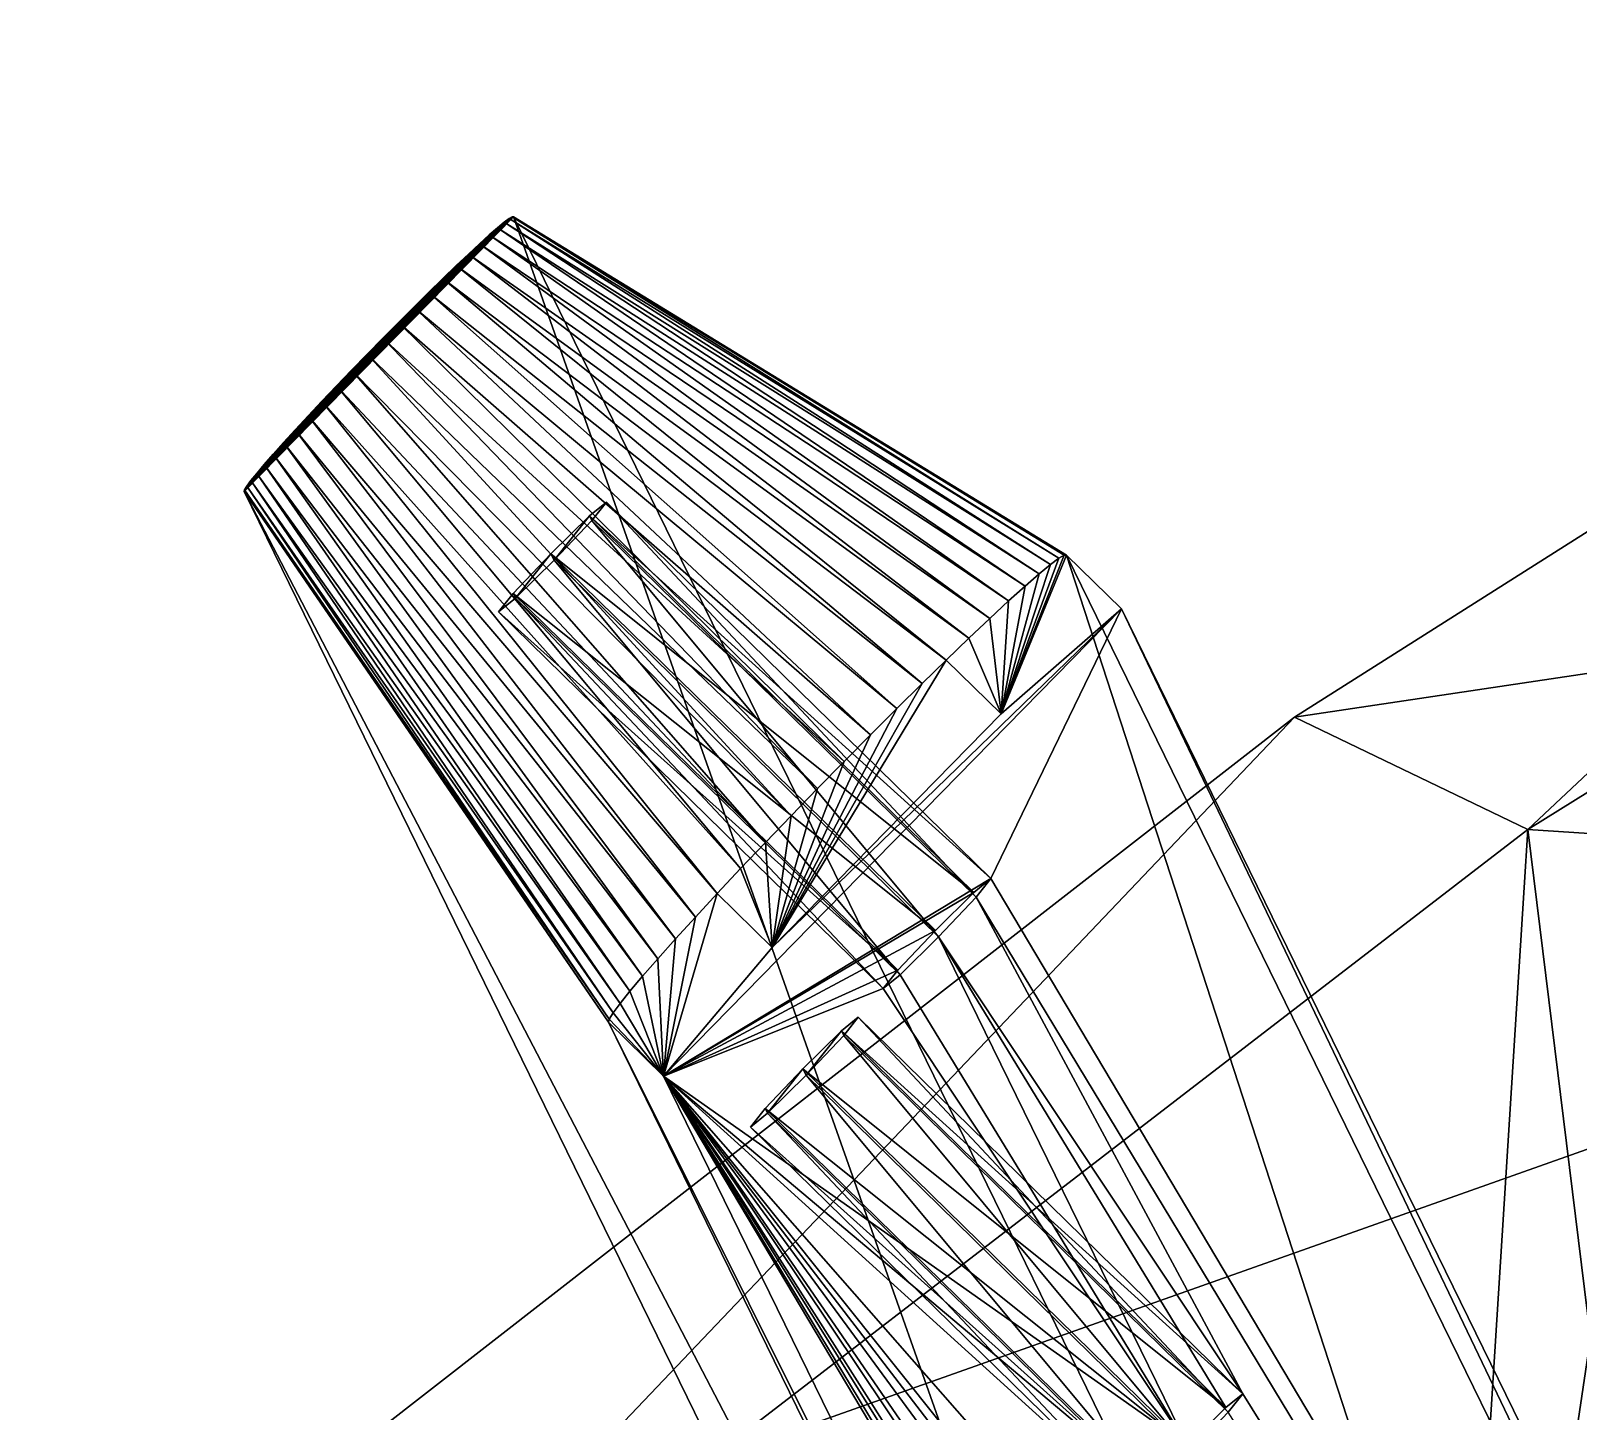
# Model space of a CAD drawing. Header units: millimetres. Extents: x -228 to 228, y -204 to 237.
# Drawn here: x -83.93 to -63.82, y 202.05 to 219.98 of the extents above; entities that cross this region are included whole.
import ezdxf

# ---------------------------------------------------------------- set-up
doc = ezdxf.new("R2010")
doc.units = ezdxf.units.MM
doc.header["$LTSCALE"] = 127.314815
for name, color, linetype in [('6749', 7, 'CONTINUOUS'), ('6750', 7, 'CONTINUOUS'), ('6753', 7, 'CONTINUOUS'), ('7231', 7, 'CONTINUOUS'), ('7232', 7, 'CONTINUOUS'), ('7233', 7, 'CONTINUOUS'), ('7234', 7, 'CONTINUOUS'), ('7247', 7, 'CONTINUOUS'), ('7248', 7, 'CONTINUOUS'), ('7249', 7, 'CONTINUOUS'), ('7250', 7, 'CONTINUOUS'), ('7251', 7, 'CONTINUOUS'), ('7252', 7, 'CONTINUOUS'), ('7254', 7, 'CONTINUOUS'), ('7255', 7, 'CONTINUOUS'), ('7256', 7, 'CONTINUOUS'), ('7257', 7, 'CONTINUOUS')]:
    doc.layers.add(name, color=color, linetype=linetype)

msp = doc.modelspace()

# ---------------------------------------------------------------- linework, layer by layer
at = {"layer": '6749', "color": 6, "linetype": 'Continuous'}
for points in [[(-53.428, 219.981, 185.248), (-67.509, 211.066, 159.28), (-33.551, 216.138, 548.4), (-53.428, 219.981, 185.248)], [(-67.509, 211.066, 159.28), (-83.926, 198.289, 135.65), (-33.551, 216.138, 548.4), (-67.509, 211.066, 159.28)], [(-33.551, 216.138, 548.4), (-83.926, 198.289, 135.65), (-76.927, 178.391, 553.043), (-33.551, 216.138, 548.4)], [(-33.551, 216.138, 548.4), (-76.927, 178.391, 553.043), (-32.009, 210.098, 694.364), (-33.551, 216.138, 548.4)], [(-32.009, 210.098, 694.364), (-76.927, 178.391, 553.043), (-28.345, 198.082, 975), (-32.009, 210.098, 694.364)]]:
    msp.add_3dface(points, dxfattribs=at)
at = {"layer": '6750', "color": 6, "linetype": 'Continuous'}
for points in [[(-50.304, 218.425, 185.714), (-56.103, 209.063, 290), (-64.476, 209.607, 159.651), (-50.304, 218.425, 185.714)], [(-30.674, 214.486, 548.157), (-64.251, 177.451, 699.225), (-74.086, 177.01, 553.042), (-30.674, 214.486, 548.157)], [(-47.042, 202.901, 536.044), (-30.674, 214.486, 548.157), (-74.086, 177.01, 553.042), (-47.042, 202.901, 536.044)], [(-58.732, 182.9, 698.964), (-64.251, 177.451, 699.225), (-30.674, 214.486, 548.157), (-58.732, 182.9, 698.964)], [(-64.476, 209.607, 159.651), (-65.805, 188.578, 500.248), (-81.001, 196.893, 135.914), (-64.476, 209.607, 159.651)], [(-63.662, 203.002, 290.315), (-65.805, 188.578, 500.248), (-64.476, 209.607, 159.651), (-63.662, 203.002, 290.315)], [(-56.103, 209.063, 290), (-63.662, 203.002, 290.315), (-64.476, 209.607, 159.651), (-56.103, 209.063, 290)], [(-47.235, 202.744, 536.051), (-47.042, 202.901, 536.044), (-74.086, 177.01, 553.042), (-47.235, 202.744, 536.051)], [(-59.735, 194.174, 499.972), (-65.805, 188.578, 500.248), (-63.662, 203.002, 290.315), (-59.735, 194.174, 499.972)], [(-47.428, 202.588, 536.058), (-47.235, 202.744, 536.051), (-74.086, 177.01, 553.042), (-47.428, 202.588, 536.058)], [(-49.336, 202.155, 515.774), (-47.428, 202.588, 536.058), (-74.086, 177.01, 553.042), (-49.336, 202.155, 515.774)], [(-50.067, 201.546, 515.963), (-49.336, 202.155, 515.774), (-74.086, 177.01, 553.042), (-50.067, 201.546, 515.963)]]:
    msp.add_3dface(points, dxfattribs=at)
at = {"layer": '6753', "color": 6, "linetype": 'Continuous'}
for points in [[(-67.509, 211.066, 159.28), (-53.428, 219.981, 185.248), (-64.476, 209.607, 159.651), (-67.509, 211.066, 159.28)], [(-53.428, 219.981, 185.248), (-50.304, 218.425, 185.714), (-64.476, 209.607, 159.651), (-53.428, 219.981, 185.248)], [(-83.926, 198.289, 135.65), (-67.509, 211.066, 159.28), (-81.001, 196.893, 135.914), (-83.926, 198.289, 135.65)], [(-67.509, 211.066, 159.28), (-64.476, 209.607, 159.651), (-81.001, 196.893, 135.914), (-67.509, 211.066, 159.28)]]:
    msp.add_3dface(points, dxfattribs=at)
at = {"layer": '7231', "color": 191, "linetype": 'Continuous', "true_color": 0xba45ff}
for points in [[(-69.756, 212.472, 162.044), (-71.452, 208.969, 190.213), (-75.707, 206.404, 161.912), (-69.756, 212.472, 162.044)], [(-74.295, 208.075, 158.268), (-69.756, 212.472, 162.044), (-75.707, 206.404, 161.912), (-74.295, 208.075, 158.268)], [(-71.319, 211.11, 158.335), (-69.756, 212.472, 162.044), (-74.295, 208.075, 158.268), (-71.319, 211.11, 158.335)], [(-52.227, 176.648, 1016.214), (-71.452, 208.969, 190.213), (-69.756, 212.472, 162.044), (-52.227, 176.648, 1016.214)], [(-71.452, 208.969, 190.213), (-71.672, 208.789, 189.502), (-75.707, 206.404, 161.912), (-71.452, 208.969, 190.213)], [(-71.643, 208.73, 190.915), (-71.452, 208.969, 190.213), (-52.227, 176.648, 1016.214), (-71.643, 208.73, 190.915)], [(-71.672, 208.789, 189.502), (-72.173, 208.297, 189.198), (-75.707, 206.404, 161.912), (-71.672, 208.789, 189.502)], [(-68.178, 202.277, 349.759), (-72.132, 208.213, 191.196), (-71.643, 208.73, 190.915), (-68.178, 202.277, 349.759)], [(-68.178, 202.277, 349.759), (-71.643, 208.73, 190.915), (-52.227, 176.648, 1016.214), (-68.178, 202.277, 349.759)], [(-72.173, 208.297, 189.198), (-72.662, 207.779, 189.48), (-75.707, 206.404, 161.912), (-72.173, 208.297, 189.198)], [(-72.132, 208.213, 191.196), (-68.899, 201.605, 348.745), (-72.633, 207.72, 190.893), (-72.132, 208.213, 191.196)], [(-68.398, 202.098, 349.048), (-68.899, 201.605, 348.745), (-72.132, 208.213, 191.196), (-68.398, 202.098, 349.048)], [(-68.178, 202.277, 349.759), (-68.398, 202.098, 349.048), (-72.132, 208.213, 191.196), (-68.178, 202.277, 349.759)], [(-72.662, 207.779, 189.48), (-72.853, 207.541, 190.182), (-75.707, 206.404, 161.912), (-72.662, 207.779, 189.48)], [(-72.633, 207.72, 190.893), (-68.899, 201.605, 348.745), (-72.853, 207.541, 190.182), (-72.633, 207.72, 190.893)], [(-72.853, 207.541, 190.182), (-68.899, 201.605, 348.745), (-75.707, 206.404, 161.912), (-72.853, 207.541, 190.182)], [(-56.291, 174.322, 987.211), (-56.481, 174.083, 987.913), (-75.707, 206.404, 161.912), (-56.291, 174.322, 987.211)], [(-56.481, 174.083, 987.913), (-58.177, 170.58, 1016.081), (-75.707, 206.404, 161.912), (-56.481, 174.083, 987.913)], [(-59.755, 180.775, 828.366), (-56.291, 174.322, 987.211), (-75.707, 206.404, 161.912), (-59.755, 180.775, 828.366)], [(-59.565, 181.014, 827.665), (-59.755, 180.775, 828.366), (-75.707, 206.404, 161.912), (-59.565, 181.014, 827.665)], [(-75.707, 206.404, 161.912), (-63.03, 187.466, 668.82), (-59.565, 181.014, 827.665), (-75.707, 206.404, 161.912)], [(-62.839, 187.705, 668.119), (-63.03, 187.466, 668.82), (-75.707, 206.404, 161.912), (-62.839, 187.705, 668.119)], [(-62.35, 188.222, 667.837), (-62.839, 187.705, 668.119), (-75.707, 206.404, 161.912), (-62.35, 188.222, 667.837)], [(-66.304, 194.158, 509.274), (-62.35, 188.222, 667.837), (-75.707, 206.404, 161.912), (-66.304, 194.158, 509.274)], [(-66.113, 194.397, 508.572), (-66.304, 194.158, 509.274), (-75.707, 206.404, 161.912), (-66.113, 194.397, 508.572)], [(-65.624, 194.914, 508.291), (-66.113, 194.397, 508.572), (-75.707, 206.404, 161.912), (-65.624, 194.914, 508.291)], [(-69.578, 200.849, 349.728), (-65.624, 194.914, 508.291), (-75.707, 206.404, 161.912), (-69.578, 200.849, 349.728)], [(-69.388, 201.088, 349.026), (-69.578, 200.849, 349.728), (-75.707, 206.404, 161.912), (-69.388, 201.088, 349.026)], [(-68.899, 201.605, 348.745), (-69.388, 201.088, 349.026), (-75.707, 206.404, 161.912), (-68.899, 201.605, 348.745)], [(-68.369, 202.038, 350.461), (-68.178, 202.277, 349.759), (-52.227, 176.648, 1016.214), (-68.369, 202.038, 350.461)]]:
    msp.add_3dface(points, dxfattribs=at)
at = {"layer": '7232', "color": 191, "linetype": 'Continuous', "true_color": 0xba45ff}
for points in [[(-75.707, 206.404, 161.912), (-58.177, 170.58, 1016.081), (-76.421, 207.103, 161.956), (-75.707, 206.404, 161.912)], [(-76.421, 207.103, 161.956), (-58.177, 170.58, 1016.081), (-58.891, 171.279, 1016.125), (-76.421, 207.103, 161.956)]]:
    msp.add_3dface(points, dxfattribs=at)
at = {"layer": '7233', "color": 191, "linetype": 'Continuous', "true_color": 0xba45ff}
for points in [[(-81.155, 213.997, 171.102), (-63.984, 178.906, 1007.79), (-77.654, 217.567, 171.18), (-81.155, 213.997, 171.102)], [(-81.149, 214.021, 170.812), (-81.155, 213.997, 171.102), (-77.672, 217.567, 170.889), (-81.149, 214.021, 170.812)], [(-77.672, 217.567, 170.889), (-81.155, 213.997, 171.102), (-77.654, 217.567, 171.18), (-77.672, 217.567, 170.889)], [(-77.713, 217.543, 170.603), (-81.149, 214.021, 170.812), (-77.672, 217.567, 170.889), (-77.713, 217.543, 170.603)], [(-81.119, 214.069, 170.527), (-81.149, 214.021, 170.812), (-77.713, 217.543, 170.603), (-81.119, 214.069, 170.527)], [(-77.778, 217.495, 170.323), (-81.119, 214.069, 170.527), (-77.713, 217.543, 170.603), (-77.778, 217.495, 170.323)], [(-63.984, 178.906, 1007.79), (-60.484, 182.475, 1007.868), (-77.654, 217.567, 171.18), (-63.984, 178.906, 1007.79)], [(-81.067, 214.141, 170.25), (-81.119, 214.069, 170.527), (-77.778, 217.495, 170.323), (-81.067, 214.141, 170.25)], [(-77.864, 217.424, 170.055), (-81.067, 214.141, 170.25), (-77.778, 217.495, 170.323), (-77.864, 217.424, 170.055)], [(-80.992, 214.234, 169.985), (-81.067, 214.141, 170.25), (-77.864, 217.424, 170.055), (-80.992, 214.234, 169.985)], [(-77.971, 217.331, 169.801), (-80.992, 214.234, 169.985), (-77.864, 217.424, 170.055), (-77.971, 217.331, 169.801)], [(-80.895, 214.348, 169.736), (-80.992, 214.234, 169.985), (-77.971, 217.331, 169.801), (-80.895, 214.348, 169.736)], [(-78.097, 217.216, 169.565), (-80.895, 214.348, 169.736), (-77.971, 217.331, 169.801), (-78.097, 217.216, 169.565)], [(-80.778, 214.482, 169.506), (-80.895, 214.348, 169.736), (-78.097, 217.216, 169.565), (-80.778, 214.482, 169.506)], [(-78.241, 217.083, 169.351), (-80.778, 214.482, 169.506), (-78.097, 217.216, 169.565), (-78.241, 217.083, 169.351)], [(-80.643, 214.633, 169.297), (-80.778, 214.482, 169.506), (-78.241, 217.083, 169.351), (-80.643, 214.633, 169.297)], [(-78.401, 216.932, 169.161), (-80.643, 214.633, 169.297), (-78.241, 217.083, 169.351), (-78.401, 216.932, 169.161)], [(-80.491, 214.8, 169.114), (-80.643, 214.633, 169.297), (-78.401, 216.932, 169.161), (-80.491, 214.8, 169.114)], [(-78.574, 216.765, 168.997), (-80.491, 214.8, 169.114), (-78.401, 216.932, 169.161), (-78.574, 216.765, 168.997)], [(-80.324, 214.98, 168.958), (-80.491, 214.8, 169.114), (-78.574, 216.765, 168.997), (-80.324, 214.98, 168.958)], [(-78.758, 216.585, 168.863), (-80.324, 214.98, 168.958), (-78.574, 216.765, 168.997), (-78.758, 216.585, 168.863)], [(-80.145, 215.171, 168.832), (-80.324, 214.98, 168.958), (-78.758, 216.585, 168.863), (-80.145, 215.171, 168.832)], [(-78.952, 216.394, 168.759), (-80.145, 215.171, 168.832), (-78.758, 216.585, 168.863), (-78.952, 216.394, 168.759)], [(-79.956, 215.37, 168.737), (-80.145, 215.171, 168.832), (-78.952, 216.394, 168.759), (-79.956, 215.37, 168.737)], [(-79.151, 216.195, 168.688), (-79.956, 215.37, 168.737), (-78.952, 216.394, 168.759), (-79.151, 216.195, 168.688)], [(-79.759, 215.575, 168.675), (-79.956, 215.37, 168.737), (-79.151, 216.195, 168.688), (-79.759, 215.575, 168.675)], [(-79.354, 215.99, 168.65), (-79.759, 215.575, 168.675), (-79.151, 216.195, 168.688), (-79.354, 215.99, 168.65)], [(-79.558, 215.783, 168.645), (-79.759, 215.575, 168.675), (-79.354, 215.99, 168.65), (-79.558, 215.783, 168.645)]]:
    msp.add_3dface(points, dxfattribs=at)
at = {"layer": '7234', "color": 191, "linetype": 'Continuous', "true_color": 0xba45ff}
for points in [[(-52.94, 177.347, 1016.258), (-69.756, 212.472, 162.044), (-70.47, 213.171, 162.088), (-52.94, 177.347, 1016.258)], [(-52.227, 176.648, 1016.214), (-69.756, 212.472, 162.044), (-52.94, 177.347, 1016.258), (-52.227, 176.648, 1016.214)]]:
    msp.add_3dface(points, dxfattribs=at)
at = {"layer": '7247', "color": 191, "linetype": 'Continuous', "true_color": 0xba45ff}
for points in [[(-73.175, 207.17, 350.067), (-73.365, 206.931, 350.769), (-73.394, 206.99, 349.356), (-73.175, 207.17, 350.067)], [(-73.394, 206.99, 349.356), (-73.854, 206.414, 351.05), (-73.895, 206.498, 349.052), (-73.394, 206.99, 349.356)], [(-73.365, 206.931, 350.769), (-73.854, 206.414, 351.05), (-73.394, 206.99, 349.356), (-73.365, 206.931, 350.769)], [(-74.384, 205.981, 349.334), (-73.895, 206.498, 349.052), (-74.355, 205.922, 350.747), (-74.384, 205.981, 349.334)], [(-73.895, 206.498, 349.052), (-73.854, 206.414, 351.05), (-74.355, 205.922, 350.747), (-73.895, 206.498, 349.052)], [(-74.575, 205.742, 350.036), (-74.384, 205.981, 349.334), (-74.355, 205.922, 350.747), (-74.575, 205.742, 350.036)]]:
    msp.add_3dface(points, dxfattribs=at)
at = {"layer": '7248', "color": 191, "linetype": 'Continuous', "true_color": 0xba45ff}
for points in [[(-68.178, 202.277, 349.759), (-73.175, 207.17, 350.067), (-73.394, 206.99, 349.356), (-68.178, 202.277, 349.759)], [(-68.369, 202.038, 350.461), (-73.365, 206.931, 350.769), (-73.175, 207.17, 350.067), (-68.369, 202.038, 350.461)], [(-68.178, 202.277, 349.759), (-68.369, 202.038, 350.461), (-73.175, 207.17, 350.067), (-68.178, 202.277, 349.759)], [(-68.398, 202.098, 349.048), (-73.394, 206.99, 349.356), (-73.895, 206.498, 349.052), (-68.398, 202.098, 349.048)], [(-68.858, 201.521, 350.742), (-73.854, 206.414, 351.05), (-73.365, 206.931, 350.769), (-68.858, 201.521, 350.742)], [(-68.398, 202.098, 349.048), (-68.178, 202.277, 349.759), (-73.394, 206.99, 349.356), (-68.398, 202.098, 349.048)], [(-68.369, 202.038, 350.461), (-68.858, 201.521, 350.742), (-73.365, 206.931, 350.769), (-68.369, 202.038, 350.461)], [(-68.899, 201.605, 348.745), (-68.398, 202.098, 349.048), (-73.895, 206.498, 349.052), (-68.899, 201.605, 348.745)]]:
    msp.add_3dface(points, dxfattribs=at)
at = {"layer": '7249', "color": 191, "linetype": 'Continuous', "true_color": 0xba45ff}
for points in [[(-68.899, 201.605, 348.745), (-73.895, 206.498, 349.052), (-74.384, 205.981, 349.334), (-68.899, 201.605, 348.745)], [(-73.854, 206.414, 351.05), (-69.359, 201.029, 350.439), (-74.355, 205.922, 350.747), (-73.854, 206.414, 351.05)], [(-68.858, 201.521, 350.742), (-69.359, 201.029, 350.439), (-73.854, 206.414, 351.05), (-68.858, 201.521, 350.742)], [(-69.388, 201.088, 349.026), (-74.384, 205.981, 349.334), (-74.575, 205.742, 350.036), (-69.388, 201.088, 349.026)], [(-69.578, 200.849, 349.728), (-74.575, 205.742, 350.036), (-74.355, 205.922, 350.747), (-69.578, 200.849, 349.728)], [(-69.388, 201.088, 349.026), (-68.899, 201.605, 348.745), (-74.384, 205.981, 349.334), (-69.388, 201.088, 349.026)], [(-69.359, 201.029, 350.439), (-69.578, 200.849, 349.728), (-74.355, 205.922, 350.747), (-69.359, 201.029, 350.439)], [(-69.578, 200.849, 349.728), (-69.388, 201.088, 349.026), (-74.575, 205.742, 350.036), (-69.578, 200.849, 349.728)]]:
    msp.add_3dface(points, dxfattribs=at)
at = {"layer": '7250', "color": 191, "linetype": 'Continuous', "true_color": 0xba45ff}
for points in [[(-76.449, 213.861, 190.521), (-76.639, 213.623, 191.222), (-76.668, 213.682, 189.81), (-76.449, 213.861, 190.521)], [(-76.668, 213.682, 189.81), (-77.128, 213.106, 191.504), (-77.169, 213.189, 189.506), (-76.668, 213.682, 189.81)], [(-76.639, 213.623, 191.222), (-77.128, 213.106, 191.504), (-76.668, 213.682, 189.81), (-76.639, 213.623, 191.222)], [(-77.658, 212.672, 189.788), (-77.169, 213.189, 189.506), (-77.63, 212.613, 191.2), (-77.658, 212.672, 189.788)], [(-77.169, 213.189, 189.506), (-77.128, 213.106, 191.504), (-77.63, 212.613, 191.2), (-77.169, 213.189, 189.506)], [(-77.849, 212.434, 190.49), (-77.658, 212.672, 189.788), (-77.63, 212.613, 191.2), (-77.849, 212.434, 190.49)]]:
    msp.add_3dface(points, dxfattribs=at)
at = {"layer": '7251', "color": 191, "linetype": 'Continuous', "true_color": 0xba45ff}
for points in [[(-71.452, 208.969, 190.213), (-76.449, 213.861, 190.521), (-76.668, 213.682, 189.81), (-71.452, 208.969, 190.213)], [(-71.643, 208.73, 190.915), (-76.639, 213.623, 191.222), (-76.449, 213.861, 190.521), (-71.643, 208.73, 190.915)], [(-71.452, 208.969, 190.213), (-71.643, 208.73, 190.915), (-76.449, 213.861, 190.521), (-71.452, 208.969, 190.213)], [(-71.672, 208.789, 189.502), (-76.668, 213.682, 189.81), (-77.169, 213.189, 189.506), (-71.672, 208.789, 189.502)], [(-72.132, 208.213, 191.196), (-77.128, 213.106, 191.504), (-76.639, 213.623, 191.222), (-72.132, 208.213, 191.196)], [(-71.672, 208.789, 189.502), (-71.452, 208.969, 190.213), (-76.668, 213.682, 189.81), (-71.672, 208.789, 189.502)], [(-71.643, 208.73, 190.915), (-72.132, 208.213, 191.196), (-76.639, 213.623, 191.222), (-71.643, 208.73, 190.915)], [(-72.173, 208.297, 189.198), (-71.672, 208.789, 189.502), (-77.169, 213.189, 189.506), (-72.173, 208.297, 189.198)]]:
    msp.add_3dface(points, dxfattribs=at)
at = {"layer": '7252', "color": 191, "linetype": 'Continuous', "true_color": 0xba45ff}
for points in [[(-72.173, 208.297, 189.198), (-77.169, 213.189, 189.506), (-77.658, 212.672, 189.788), (-72.173, 208.297, 189.198)], [(-77.128, 213.106, 191.504), (-72.633, 207.72, 190.893), (-77.63, 212.613, 191.2), (-77.128, 213.106, 191.504)], [(-72.132, 208.213, 191.196), (-72.633, 207.72, 190.893), (-77.128, 213.106, 191.504), (-72.132, 208.213, 191.196)], [(-72.662, 207.779, 189.48), (-77.658, 212.672, 189.788), (-77.849, 212.434, 190.49), (-72.662, 207.779, 189.48)], [(-72.853, 207.541, 190.182), (-77.849, 212.434, 190.49), (-77.63, 212.613, 191.2), (-72.853, 207.541, 190.182)], [(-72.662, 207.779, 189.48), (-72.173, 208.297, 189.198), (-77.658, 212.672, 189.788), (-72.662, 207.779, 189.48)], [(-72.633, 207.72, 190.893), (-72.853, 207.541, 190.182), (-77.63, 212.613, 191.2), (-72.633, 207.72, 190.893)], [(-72.853, 207.541, 190.182), (-72.662, 207.779, 189.48), (-77.849, 212.434, 190.49), (-72.853, 207.541, 190.182)]]:
    msp.add_3dface(points, dxfattribs=at)
at = {"layer": '7254', "color": 191, "linetype": 'Continuous', "true_color": 0xba45ff}
for points in [[(-70.47, 213.171, 162.088), (-71.319, 211.11, 158.335), (-70.5, 213.172, 161.595), (-70.47, 213.171, 162.088)], [(-70.5, 213.172, 161.595), (-71.319, 211.11, 158.335), (-70.57, 213.131, 161.107), (-70.5, 213.172, 161.595)], [(-69.756, 212.472, 162.044), (-71.319, 211.11, 158.335), (-70.47, 213.171, 162.088), (-69.756, 212.472, 162.044)], [(-70.57, 213.131, 161.107), (-71.319, 211.11, 158.335), (-70.679, 213.049, 160.632), (-70.57, 213.131, 161.107)], [(-70.679, 213.049, 160.632), (-71.319, 211.11, 158.335), (-70.826, 212.929, 160.176), (-70.679, 213.049, 160.632)], [(-70.826, 212.929, 160.176), (-71.319, 211.11, 158.335), (-71.007, 212.77, 159.744), (-70.826, 212.929, 160.176)], [(-71.007, 212.77, 159.744), (-71.319, 211.11, 158.335), (-71.222, 212.576, 159.344), (-71.007, 212.77, 159.744)], [(-71.222, 212.576, 159.344), (-71.319, 211.11, 158.335), (-71.467, 212.349, 158.98), (-71.222, 212.576, 159.344)], [(-71.467, 212.349, 158.98), (-71.319, 211.11, 158.335), (-71.739, 212.092, 158.656), (-71.467, 212.349, 158.98)], [(-71.739, 212.092, 158.656), (-71.319, 211.11, 158.335), (-72.033, 211.808, 158.379), (-71.739, 212.092, 158.656)], [(-71.319, 211.11, 158.335), (-74.295, 208.075, 158.268), (-72.033, 211.808, 158.379), (-71.319, 211.11, 158.335)], [(-72.033, 211.808, 158.379), (-74.295, 208.075, 158.268), (-72.347, 211.502, 158.15), (-72.033, 211.808, 158.379)], [(-72.347, 211.502, 158.15), (-74.295, 208.075, 158.268), (-72.676, 211.178, 157.974), (-72.347, 211.502, 158.15)], [(-72.676, 211.178, 157.974), (-74.295, 208.075, 158.268), (-73.015, 210.839, 157.853), (-72.676, 211.178, 157.974)], [(-73.015, 210.839, 157.853), (-74.295, 208.075, 158.268), (-73.359, 210.491, 157.788), (-73.015, 210.839, 157.853)], [(-73.359, 210.491, 157.788), (-74.295, 208.075, 158.268), (-73.705, 210.139, 157.78), (-73.359, 210.491, 157.788)], [(-73.705, 210.139, 157.78), (-74.295, 208.075, 158.268), (-74.048, 209.786, 157.83), (-73.705, 210.139, 157.78)], [(-74.048, 209.786, 157.83), (-74.295, 208.075, 158.268), (-74.382, 209.438, 157.936), (-74.048, 209.786, 157.83)], [(-74.382, 209.438, 157.936), (-74.295, 208.075, 158.268), (-74.704, 209.099, 158.098), (-74.382, 209.438, 157.936)], [(-74.704, 209.099, 158.098), (-74.295, 208.075, 158.268), (-75.008, 208.774, 158.312), (-74.704, 209.099, 158.098)], [(-74.295, 208.075, 158.268), (-75.707, 206.404, 161.912), (-75.008, 208.774, 158.312), (-74.295, 208.075, 158.268)], [(-75.008, 208.774, 158.312), (-75.707, 206.404, 161.912), (-75.292, 208.468, 158.577), (-75.008, 208.774, 158.312)], [(-75.292, 208.468, 158.577), (-75.707, 206.404, 161.912), (-75.55, 208.185, 158.889), (-75.292, 208.468, 158.577)], [(-75.55, 208.185, 158.889), (-75.707, 206.404, 161.912), (-75.781, 207.927, 159.242), (-75.55, 208.185, 158.889)], [(-75.781, 207.927, 159.242), (-75.707, 206.404, 161.912), (-75.979, 207.7, 159.634), (-75.781, 207.927, 159.242)], [(-75.979, 207.7, 159.634), (-75.707, 206.404, 161.912), (-76.143, 207.506, 160.058), (-75.979, 207.7, 159.634)], [(-76.143, 207.506, 160.058), (-75.707, 206.404, 161.912), (-76.271, 207.347, 160.508), (-76.143, 207.506, 160.058)], [(-76.271, 207.347, 160.508), (-75.707, 206.404, 161.912), (-76.361, 207.226, 160.979), (-76.271, 207.347, 160.508)], [(-75.707, 206.404, 161.912), (-76.421, 207.103, 161.956), (-76.411, 207.144, 161.463), (-75.707, 206.404, 161.912)], [(-76.361, 207.226, 160.979), (-75.707, 206.404, 161.912), (-76.411, 207.144, 161.463), (-76.361, 207.226, 160.979)]]:
    msp.add_3dface(points, dxfattribs=at)
at = {"layer": '7255', "color": 191, "linetype": 'Continuous', "true_color": 0xba45ff}
for points in [[(-76.421, 207.103, 161.956), (-58.891, 171.279, 1016.125), (-81.155, 213.997, 171.102), (-76.421, 207.103, 161.956)], [(-58.891, 171.279, 1016.125), (-63.984, 178.906, 1007.79), (-81.155, 213.997, 171.102), (-58.891, 171.279, 1016.125)]]:
    msp.add_3dface(points, dxfattribs=at)
at = {"layer": '7256', "color": 191, "linetype": 'Continuous', "true_color": 0xba45ff}
for points in [[(-77.654, 217.567, 171.18), (-60.484, 182.475, 1007.868), (-70.47, 213.171, 162.088), (-77.654, 217.567, 171.18)], [(-60.484, 182.475, 1007.868), (-52.94, 177.347, 1016.258), (-70.47, 213.171, 162.088), (-60.484, 182.475, 1007.868)]]:
    msp.add_3dface(points, dxfattribs=at)
at = {"layer": '7257', "color": 191, "linetype": 'Continuous', "true_color": 0xba45ff}
for points in [[(-77.778, 217.495, 170.323), (-77.713, 217.543, 170.603), (-70.679, 213.049, 160.632), (-77.778, 217.495, 170.323)], [(-77.713, 217.543, 170.603), (-77.672, 217.567, 170.889), (-70.57, 213.131, 161.107), (-77.713, 217.543, 170.603)], [(-77.713, 217.543, 170.603), (-70.57, 213.131, 161.107), (-70.679, 213.049, 160.632), (-77.713, 217.543, 170.603)], [(-77.672, 217.567, 170.889), (-77.654, 217.567, 171.18), (-70.5, 213.172, 161.595), (-77.672, 217.567, 170.889)], [(-77.672, 217.567, 170.889), (-70.5, 213.172, 161.595), (-70.57, 213.131, 161.107), (-77.672, 217.567, 170.889)], [(-77.654, 217.567, 171.18), (-70.47, 213.171, 162.088), (-70.5, 213.172, 161.595), (-77.654, 217.567, 171.18)], [(-78.097, 217.216, 169.565), (-77.971, 217.331, 169.801), (-71.222, 212.576, 159.344), (-78.097, 217.216, 169.565)], [(-77.971, 217.331, 169.801), (-77.864, 217.424, 170.055), (-71.007, 212.77, 159.744), (-77.971, 217.331, 169.801)], [(-77.971, 217.331, 169.801), (-71.007, 212.77, 159.744), (-71.222, 212.576, 159.344), (-77.971, 217.331, 169.801)], [(-77.864, 217.424, 170.055), (-77.778, 217.495, 170.323), (-70.826, 212.929, 160.176), (-77.864, 217.424, 170.055)], [(-77.864, 217.424, 170.055), (-70.826, 212.929, 160.176), (-71.007, 212.77, 159.744), (-77.864, 217.424, 170.055)], [(-77.778, 217.495, 170.323), (-70.679, 213.049, 160.632), (-70.826, 212.929, 160.176), (-77.778, 217.495, 170.323)], [(-78.241, 217.083, 169.351), (-78.097, 217.216, 169.565), (-71.467, 212.349, 158.98), (-78.241, 217.083, 169.351)], [(-78.097, 217.216, 169.565), (-71.222, 212.576, 159.344), (-71.467, 212.349, 158.98), (-78.097, 217.216, 169.565)], [(-78.574, 216.765, 168.997), (-78.401, 216.932, 169.161), (-72.033, 211.808, 158.379), (-78.574, 216.765, 168.997)], [(-78.401, 216.932, 169.161), (-78.241, 217.083, 169.351), (-71.739, 212.092, 158.656), (-78.401, 216.932, 169.161)], [(-78.401, 216.932, 169.161), (-71.739, 212.092, 158.656), (-72.033, 211.808, 158.379), (-78.401, 216.932, 169.161)], [(-78.241, 217.083, 169.351), (-71.467, 212.349, 158.98), (-71.739, 212.092, 158.656), (-78.241, 217.083, 169.351)], [(-78.758, 216.585, 168.863), (-78.574, 216.765, 168.997), (-72.347, 211.502, 158.15), (-78.758, 216.585, 168.863)], [(-78.574, 216.765, 168.997), (-72.033, 211.808, 158.379), (-72.347, 211.502, 158.15), (-78.574, 216.765, 168.997)], [(-78.952, 216.394, 168.759), (-78.758, 216.585, 168.863), (-72.676, 211.178, 157.974), (-78.952, 216.394, 168.759)], [(-78.758, 216.585, 168.863), (-72.347, 211.502, 158.15), (-72.676, 211.178, 157.974), (-78.758, 216.585, 168.863)], [(-79.151, 216.195, 168.688), (-78.952, 216.394, 168.759), (-73.015, 210.839, 157.853), (-79.151, 216.195, 168.688)], [(-78.952, 216.394, 168.759), (-72.676, 211.178, 157.974), (-73.015, 210.839, 157.853), (-78.952, 216.394, 168.759)], [(-79.354, 215.99, 168.65), (-79.151, 216.195, 168.688), (-73.359, 210.491, 157.788), (-79.354, 215.99, 168.65)], [(-79.151, 216.195, 168.688), (-73.015, 210.839, 157.853), (-73.359, 210.491, 157.788), (-79.151, 216.195, 168.688)], [(-79.558, 215.783, 168.645), (-79.354, 215.99, 168.65), (-73.705, 210.139, 157.78), (-79.558, 215.783, 168.645)], [(-79.354, 215.99, 168.65), (-73.359, 210.491, 157.788), (-73.705, 210.139, 157.78), (-79.354, 215.99, 168.65)], [(-79.759, 215.575, 168.675), (-79.558, 215.783, 168.645), (-74.048, 209.786, 157.83), (-79.759, 215.575, 168.675)], [(-79.558, 215.783, 168.645), (-73.705, 210.139, 157.78), (-74.048, 209.786, 157.83), (-79.558, 215.783, 168.645)], [(-79.956, 215.37, 168.737), (-79.759, 215.575, 168.675), (-74.382, 209.438, 157.936), (-79.956, 215.37, 168.737)], [(-79.759, 215.575, 168.675), (-74.048, 209.786, 157.83), (-74.382, 209.438, 157.936), (-79.759, 215.575, 168.675)], [(-80.145, 215.171, 168.832), (-79.956, 215.37, 168.737), (-74.704, 209.099, 158.098), (-80.145, 215.171, 168.832)], [(-79.956, 215.37, 168.737), (-74.382, 209.438, 157.936), (-74.704, 209.099, 158.098), (-79.956, 215.37, 168.737)], [(-80.324, 214.98, 168.958), (-80.145, 215.171, 168.832), (-75.008, 208.774, 158.312), (-80.324, 214.98, 168.958)], [(-80.145, 215.171, 168.832), (-74.704, 209.099, 158.098), (-75.008, 208.774, 158.312), (-80.145, 215.171, 168.832)], [(-80.491, 214.8, 169.114), (-80.324, 214.98, 168.958), (-75.292, 208.468, 158.577), (-80.491, 214.8, 169.114)], [(-80.324, 214.98, 168.958), (-75.008, 208.774, 158.312), (-75.292, 208.468, 158.577), (-80.324, 214.98, 168.958)], [(-80.643, 214.633, 169.297), (-80.491, 214.8, 169.114), (-75.55, 208.185, 158.889), (-80.643, 214.633, 169.297)], [(-80.491, 214.8, 169.114), (-75.292, 208.468, 158.577), (-75.55, 208.185, 158.889), (-80.491, 214.8, 169.114)], [(-80.778, 214.482, 169.506), (-80.643, 214.633, 169.297), (-75.781, 207.927, 159.242), (-80.778, 214.482, 169.506)], [(-80.643, 214.633, 169.297), (-75.55, 208.185, 158.889), (-75.781, 207.927, 159.242), (-80.643, 214.633, 169.297)], [(-80.992, 214.234, 169.985), (-80.895, 214.348, 169.736), (-76.143, 207.506, 160.058), (-80.992, 214.234, 169.985)], [(-80.895, 214.348, 169.736), (-80.778, 214.482, 169.506), (-75.979, 207.7, 159.634), (-80.895, 214.348, 169.736)], [(-80.895, 214.348, 169.736), (-75.979, 207.7, 159.634), (-76.143, 207.506, 160.058), (-80.895, 214.348, 169.736)], [(-80.778, 214.482, 169.506), (-75.781, 207.927, 159.242), (-75.979, 207.7, 159.634), (-80.778, 214.482, 169.506)], [(-81.119, 214.069, 170.527), (-81.067, 214.141, 170.25), (-76.361, 207.226, 160.979), (-81.119, 214.069, 170.527)], [(-81.067, 214.141, 170.25), (-80.992, 214.234, 169.985), (-76.271, 207.347, 160.508), (-81.067, 214.141, 170.25)], [(-81.067, 214.141, 170.25), (-76.271, 207.347, 160.508), (-76.361, 207.226, 160.979), (-81.067, 214.141, 170.25)], [(-80.992, 214.234, 169.985), (-76.143, 207.506, 160.058), (-76.271, 207.347, 160.508), (-80.992, 214.234, 169.985)], [(-76.421, 207.103, 161.956), (-81.155, 213.997, 171.102), (-81.149, 214.021, 170.812), (-76.421, 207.103, 161.956)], [(-81.149, 214.021, 170.812), (-81.119, 214.069, 170.527), (-76.411, 207.144, 161.463), (-81.149, 214.021, 170.812)], [(-76.421, 207.103, 161.956), (-81.149, 214.021, 170.812), (-76.411, 207.144, 161.463), (-76.421, 207.103, 161.956)], [(-81.119, 214.069, 170.527), (-76.361, 207.226, 160.979), (-76.411, 207.144, 161.463), (-81.119, 214.069, 170.527)]]:
    msp.add_3dface(points, dxfattribs=at)

doc.saveas('drawing.dxf')
